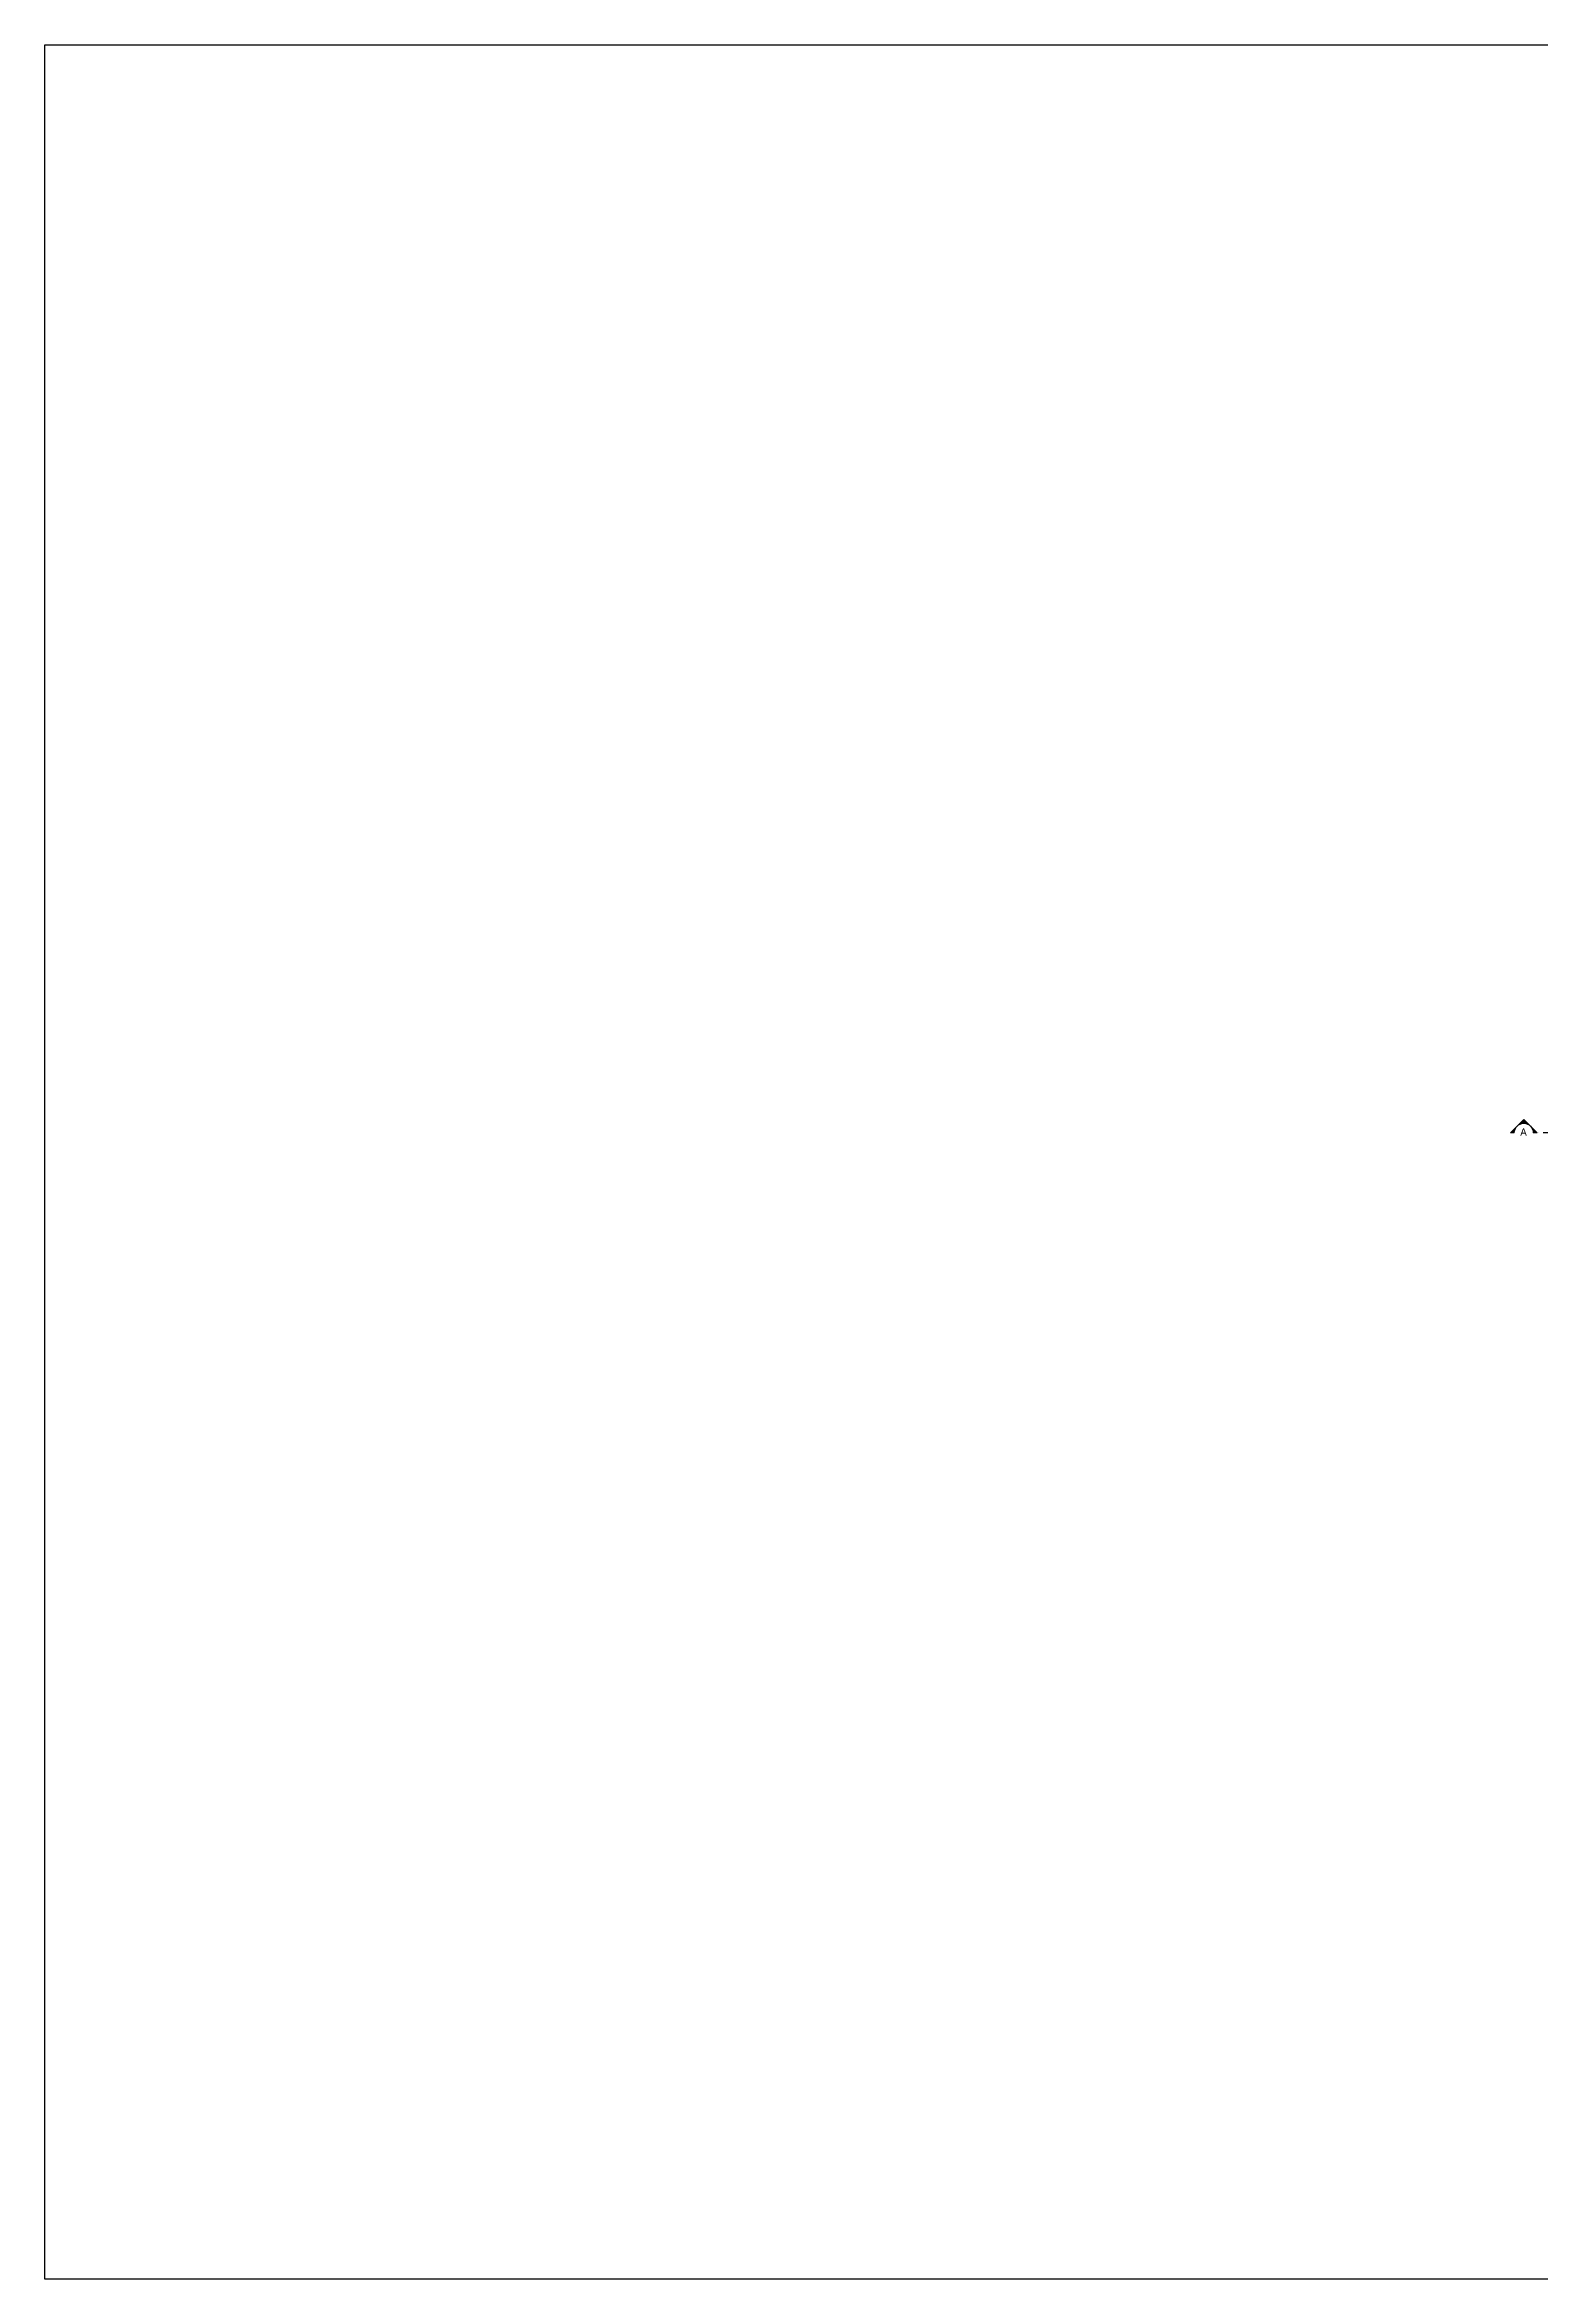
# Model space of a CAD drawing. Header units: centimetres. Extents: x 0 to 1814864, y -139216 to 99734.
# Drawn here: x 887386 to 900512, y 1725 to 21344 of the extents above; entities that cross this region are included whole.
import ezdxf

# ---------------------------------------------------------------- set-up
doc = ezdxf.new("R2010")
doc.units = ezdxf.units.CM
doc.header["$LTSCALE"] = 4
doc.linetypes.add('DASHDOT', pattern=[25.4, 12.7, -6.35, 0, -6.35])
doc.layers.add('B-CORTE', color=4, linetype='DASHDOT')
doc.layers.add('NOVO', color=170, linetype='Continuous')
doc.layers.add('C-TEXTO-01', color=2, linetype='Continuous', lineweight=20)
doc.styles.add('Esc.125', font='ERASLGHT.TTF', dxfattribs={"height": 22.5})

# ---------------------------------------------------------------- blocks, each defined once
blk = doc.blocks.new('A$C4B335074')
at = {"layer": 'B-CORTE', "linetype": 'Continuous'}
h = blk.add_hatch(color=256, dxfattribs=at)
h.paths.add_polyline_path([(14.7, 14.7), (7.4, 7.4, -0.414214), (22.1, 7.4)])
h.paths.add_polyline_path([(22.1, 7.4, -0.198912), (25.1, 0), (29.4, 0)])
h.paths.add_polyline_path([(7.4, 7.4), (0, 0), (4.3, 0, -0.198912)])
for p, q in [((14.7, 14.7), (0, 0)), ((0, 0), (4.3, 0)), ((29.4, 0), (14.7, 14.7)), ((25.1, 0), (29.4, 0))]:
    blk.add_line(p, q, dxfattribs=at)
at = {"layer": 'B-CORTE', "linetype": 'Continuous', "ltscale": 0.4}
blk.add_arc((14.7, 0), 10.4, 0, 180, dxfattribs=at)

msp = doc.modelspace()

# ---------------------------------------------------------------- linework, layer by layer
at = {"layer": 'B-CORTE', "ltscale": 1.6}
msp.add_line((913793.213, 11791.695), (900484.867, 11791.695), dxfattribs=at)
at = {"layer": 'NOVO'}
msp.add_lwpolyline([(887386.169, 21344.466), (926601.544, 21344.466), (926601.544, 1725.437), (887386.169, 1725.437)], close=True, dxfattribs=at)

# ---------------------------------------------------------------- block references
at = {"layer": 'B-CORTE', "xscale": -8, "yscale": 8, "zscale": 8}
msp.add_blockref('A$C4B335074', (900484.867, 11791.695), dxfattribs=at)

# ---------------------------------------------------------------- texts
at = {"layer": 'C-TEXTO-01', "insert": (900393.367, 11829.839), "char_height": 64, "width": 90.27725, "attachment_point": 3, "style": 'Esc.125'}
msp.add_mtext('A', dxfattribs=at)

doc.saveas('drawing.dxf')
